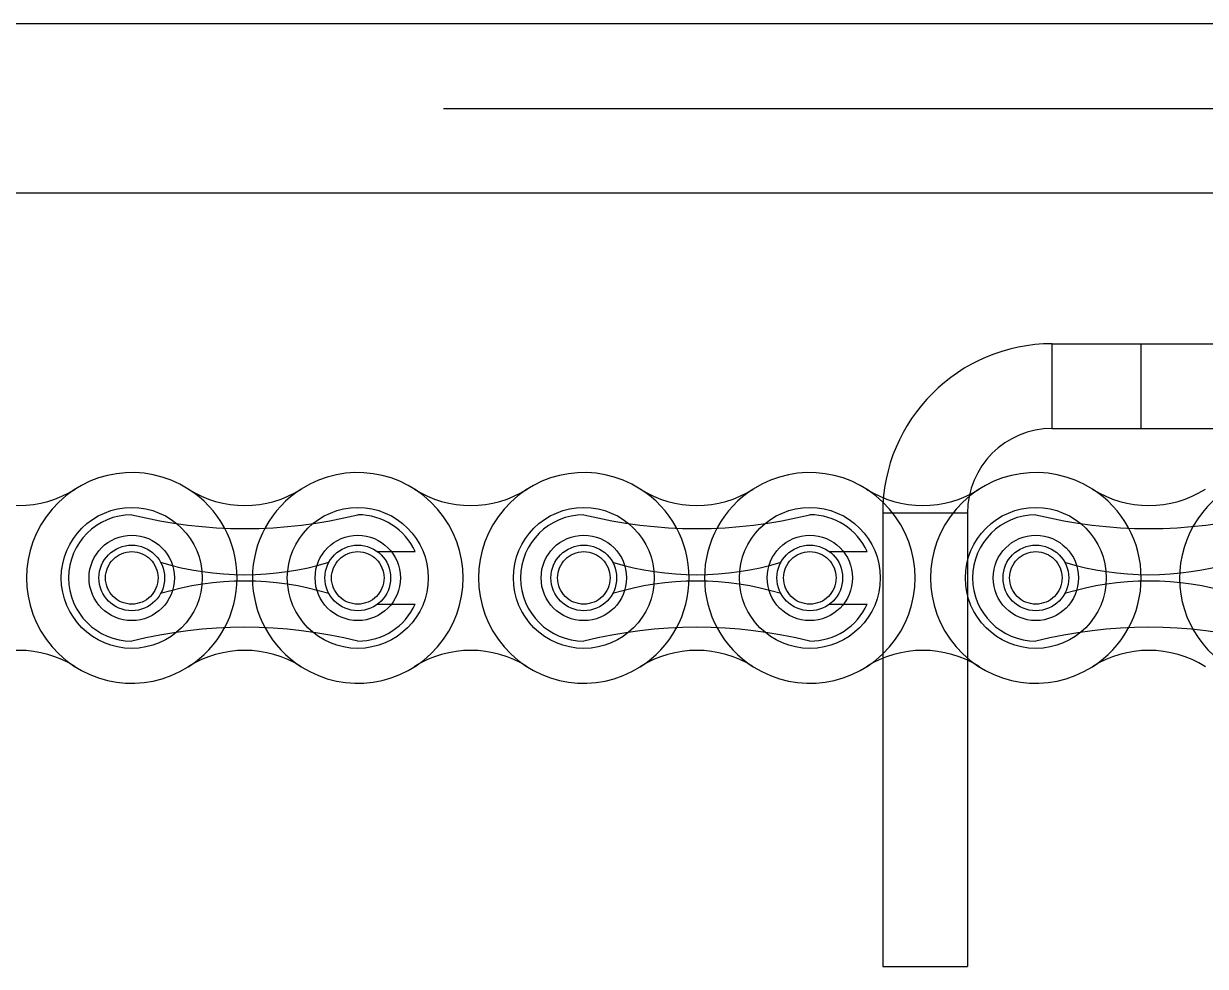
# Model space of a CAD drawing. Header units: metres. Extents: x 0 to 21025, y 0 to 14850.
# Drawn here: x 5450.5 to 5516.9, y 13736.1 to 13789.1 of the extents above; entities that cross this region are included whole.
import ezdxf

# ---------------------------------------------------------------- set-up
doc = ezdxf.new("R2010")
doc.units = ezdxf.units.M
doc.header["$LTSCALE"] = 25
doc.linetypes.add('HIDDEN2', pattern=[4.7625, 3.175, -1.5875])
doc.layers.add('SL4', color=4, linetype='Continuous')
doc.layers.add('ST1', color=7, linetype='HIDDEN2')

msp = doc.modelspace()

# ---------------------------------------------------------------- linework, layer by layer
at = {"layer": 'SL4'}
for p, q in [((4878.736, 13789.133), (5823.739, 13789.133)), ((5828.736, 13779.608), (4878.736, 13779.608))]:
    msp.add_line(p, q, dxfattribs=at)
at = {"layer": 'ST1'}
for p, q in [((4878.736, 13784.371), (5878.736, 13784.371)), ((5878.736, 13779.608), (4878.736, 13779.608)), ((5508.254, 13766.373), (5508.254, 13771.136)), ((5508.254, 13771.136), (5513.254, 13771.136)), ((5513.254, 13766.373), (5513.254, 13771.136)), ((5513.254, 13771.136), (5518.254, 13771.136)), ((5508.254, 13766.373), (5513.254, 13766.373)), ((5513.254, 13766.373), (5518.254, 13766.373)), ((5503.491, 13761.611), (5498.729, 13761.611)), ((5498.729, 13761.611), (5498.729, 13736.136)), ((5503.491, 13761.611), (5503.491, 13736.136)), ((5470.341, 13759.449), (5472.465, 13759.449)), ((5495.741, 13759.449), (5497.865, 13759.449)), ((5470.341, 13756.497), (5472.465, 13756.497)), ((5495.741, 13756.497), (5497.865, 13756.497)), ((5498.729, 13736.136), (5503.491, 13736.136))]:
    msp.add_line(p, q, dxfattribs=at)
for centre, radius in [((5456.534, 13757.973), 3.96), ((5469.234, 13757.973), 3.96), ((5481.934, 13757.973), 3.96), ((5494.634, 13757.973), 3.96), ((5507.334, 13757.973), 3.96), ((5456.534, 13757.973), 2.399), ((5456.534, 13757.973), 1.845), ((5469.234, 13757.973), 2.398), ((5469.234, 13757.973), 1.845), ((5481.934, 13757.973), 2.399), ((5481.934, 13757.973), 1.845), ((5494.634, 13757.973), 2.399), ((5494.634, 13757.973), 1.845), ((5507.334, 13757.973), 2.398), ((5507.334, 13757.973), 1.845), ((5456.534, 13757.973), 1.476), ((5469.234, 13757.973), 1.476), ((5481.934, 13757.973), 1.476), ((5494.634, 13757.973), 1.476), ((5507.334, 13757.973), 1.476)]:
    msp.add_circle(centre, radius, dxfattribs=at)
for centre, radius, start, end in [((5508.254, 13761.611), 9.525, 90, 180), ((5508.254, 13761.611), 4.763, 90, 180), ((5456.534, 13757.973), 5.92, 57.56669, 302.43331), ((5469.234, 13757.973), 5.92, 237.56669, 122.43331), ((5481.934, 13757.973), 5.92, 57.56669, 302.43331), ((5494.634, 13757.973), 5.92, 237.56669, 122.43331), ((5507.334, 13757.973), 5.92, 57.56669, 302.43331), ((5521.314, 13757.973), 5.905, 90, 296.35916), ((5450.184, 13767.966), 5.92, 237.56669, 302.43331), ((5462.884, 13767.966), 5.92, 237.56669, 302.43331), ((5456.534, 13757.973), 5.92, 302.43326, 57.56674), ((5469.234, 13757.973), 5.92, 122.43326, 237.56674), ((5475.584, 13767.966), 5.92, 237.56669, 302.43331), ((5488.284, 13767.966), 5.92, 237.56669, 302.43331), ((5481.934, 13757.973), 5.92, 302.43326, 57.56674), ((5494.634, 13757.973), 5.92, 122.43326, 237.56674), ((5500.984, 13767.966), 5.92, 237.56669, 302.43331), ((5513.684, 13767.966), 5.92, 237.56669, 302.43331), ((5507.334, 13757.973), 5.92, 302.43326, 57.56674), ((5456.534, 13757.973), 3.552, 90, 270), ((5462.884, 13787.07), 26.322, 256.04015, 283.95985), ((5469.234, 13757.973), 3.552, 24.55336, 90), ((5481.934, 13757.973), 3.552, 90, 270), ((5488.284, 13787.07), 26.322, 256.04015, 283.95985), ((5494.634, 13757.973), 3.552, 24.55336, 90), ((5507.334, 13757.973), 3.552, 90, 270), ((5513.684, 13787.07), 26.322, 256.04015, 283.95985), ((5462.884, 13774.326), 16.175, 252.993, 287.007), ((5488.284, 13774.326), 16.175, 252.993, 287.007), ((5513.684, 13774.326), 16.175, 252.993, 287.007), ((5462.884, 13741.621), 16.175, 72.993, 107.007), ((5488.284, 13741.621), 16.175, 72.993, 107.007), ((5513.684, 13741.621), 16.175, 72.993, 107.007), ((5469.234, 13757.973), 3.552, 270, 335.44664), ((5494.634, 13757.973), 3.552, 270, 335.44664), ((5462.884, 13728.877), 26.322, 76.04015, 103.95985), ((5488.284, 13728.877), 26.322, 76.04015, 103.95985), ((5513.684, 13728.877), 26.322, 76.04015, 103.95985), ((5450.184, 13747.98), 5.92, 57.56669, 122.43331), ((5462.884, 13747.98), 5.92, 57.56669, 122.43331), ((5475.584, 13747.98), 5.92, 57.56669, 122.43331), ((5488.284, 13747.98), 5.92, 57.56669, 122.43331), ((5500.984, 13747.98), 5.92, 57.56669, 122.43331), ((5513.684, 13747.98), 5.92, 57.56669, 122.43331)]:
    msp.add_arc(centre, radius, start, end, dxfattribs=at)

doc.saveas('drawing.dxf')
